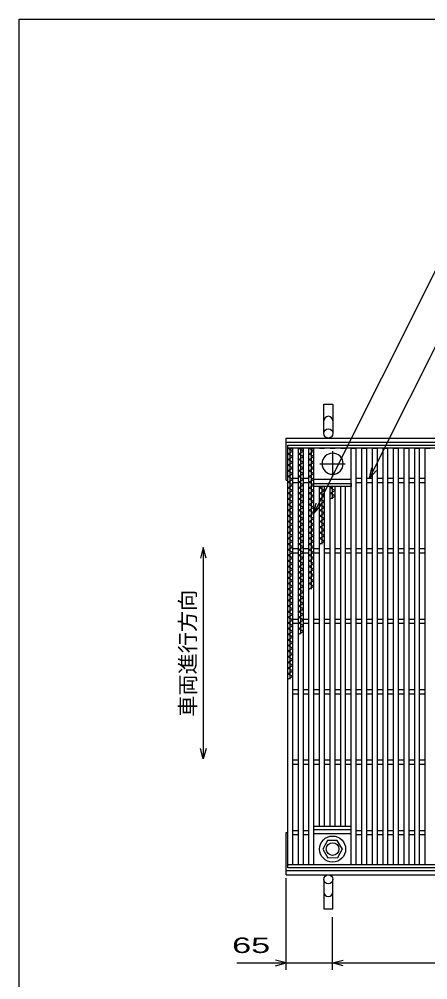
# Model space of a CAD drawing. Units: millimetres, scale not verified. Extents: x -1820 to 1731, y -1282 to 1054.
# Drawn here: x -1729 to -1150, y -310 to 1054 of the extents above; entities that cross this region are included whole.
import ezdxf
from ezdxf.enums import TextEntityAlignment as Align

# ---------------------------------------------------------------- set-up
doc = ezdxf.new("R2010")
doc.units = ezdxf.units.MM
doc.header["$LTSCALE"] = 10
doc.linetypes.add('CHAIN', pattern=[18.5, 12, -1.5, 3.5, -1.5])
for name, color, linetype, lineweight in [('0_2', 150, 'Continuous', 25), ('16', 3, 'Continuous', 25), ('19', 6, 'Continuous', 25), ('22', 4, 'Continuous', 25)]:
    doc.layers.add(name, color=color, linetype=linetype, lineweight=lineweight)
doc.styles.add('ベクトル', font='')
doc.styles.get('ベクトル').set_extended_font_data('ベクトル')

msp = doc.modelspace()

# ---------------------------------------------------------------- linework, layer by layer
at = {"layer": '0_2'}
for p, q in [((-1729, -1146.5), (-1729, 1053.5)), ((-1729, 1053.5), (1731, 1053.5))]:
    msp.add_line(p, q, dxfattribs=at)
at = {"layer": '16'}
for p, q in [((-1348, 449), (-353, 449)), ((-1348, 444.5), (-1348, 449)), ((-353, 444.5), (-1348, 444.5)), ((-1348, -146.5), (-1348, 444.5)), ((-1348, 444.5), (-1341, 444.5)), ((-1341, 440.5), (-1348, 444.5)), ((-1348, 436.5), (-1341, 440.5)), ((-1341, 432.5), (-1348, 436.5)), ((-1344.5, 116.5), (-1344.5, 444.5)), ((-1341, -146.5), (-1341, 444.5)), ((-1333, -146.5), (-1333, 444.5)), ((-1333, 444.5), (-1326, 444.5)), ((-1326, 440.5), (-1333, 444.5)), ((-1333, 436.5), (-1326, 440.5)), ((-1326, 432.5), (-1333, 436.5)), ((-1329.5, 180.5), (-1329.5, 444.5)), ((-1326, -146.5), (-1326, 444.5)), ((-1318, -146.5), (-1318, 444.5)), ((-1318, 444.5), (-1311, 444.5)), ((-1311, 440.5), (-1318, 444.5)), ((-1318, 436.5), (-1311, 440.5)), ((-1311, 432.5), (-1318, 436.5)), ((-1314.5, 244.5), (-1314.5, 444.5)), ((-1311, -146.5), (-1311, 444.5)), ((-1303, 444.5), (-1296, 444.5)), ((-1288, 444.5), (-1281, 444.5)), ((-1273, 444.5), (-1266, 444.5)), ((-1258, -146.5), (-1258, 444.5)), ((-1258, 444.5), (-1251, 444.5)), ((-1251, -146.5), (-1251, 444.5)), ((-1243, -146.5), (-1243, 444.5)), ((-1243, 444.5), (-1236, 444.5)), ((-1236, -146.5), (-1236, 444.5)), ((-1228, -146.5), (-1228, 444.5)), ((-1228, 444.5), (-1221, 444.5)), ((-1221, -146.5), (-1221, 444.5)), ((-1213, -146.5), (-1213, 444.5)), ((-1213, 444.5), (-1206, 444.5)), ((-1206, -146.5), (-1206, 444.5)), ((-1198, -146.5), (-1198, 444.5)), ((-1198, 444.5), (-1191, 444.5)), ((-1191, -146.5), (-1191, 444.5)), ((-1183, -146.5), (-1183, 444.5)), ((-1183, 444.5), (-1176, 444.5)), ((-1176, -146.5), (-1176, 444.5)), ((-1168, -146.5), (-1168, 444.5)), ((-1168, 444.5), (-1161, 444.5)), ((-1161, -146.5), (-1161, 444.5)), ((-1153, -146.5), (-1153, 444.5)), ((-1153, 444.5), (-1146, 444.5)), ((-1348, 428.5), (-1341, 432.5)), ((-1341, 424.5), (-1348, 428.5)), ((-1348, 420.5), (-1341, 424.5)), ((-1333, 428.5), (-1326, 432.5)), ((-1326, 424.5), (-1333, 428.5)), ((-1333, 420.5), (-1326, 424.5)), ((-1318, 428.5), (-1311, 432.5)), ((-1311, 424.5), (-1318, 428.5)), ((-1318, 420.5), (-1311, 424.5)), ((-1341, 416.5), (-1348, 420.5)), ((-1348, 412.5), (-1341, 416.5)), ((-1341, 408.5), (-1348, 412.5)), ((-1326, 416.5), (-1333, 420.5)), ((-1333, 412.5), (-1326, 416.5)), ((-1326, 408.5), (-1333, 412.5)), ((-1311, 416.5), (-1318, 420.5)), ((-1318, 412.5), (-1311, 416.5)), ((-1311, 408.5), (-1318, 412.5)), ((-1348, 404.5), (-1341, 408.5)), ((-1341, 400.5), (-1348, 404.5)), ((-1348, 396.5), (-1341, 400.5)), ((-1341, 392.5), (-1348, 396.5)), ((-1341, 402), (-1333, 402)), ((-1341, 396), (-1333, 396)), ((-1333, 404.5), (-1326, 408.5)), ((-1326, 400.5), (-1333, 404.5)), ((-1333, 396.5), (-1326, 400.5)), ((-1326, 392.5), (-1333, 396.5)), ((-1326, 402), (-1318, 402)), ((-1326, 396), (-1318, 396)), ((-1318, 404.5), (-1311, 408.5)), ((-1311, 400.5), (-1318, 404.5)), ((-1318, 396.5), (-1311, 400.5)), ((-1311, 392.5), (-1318, 396.5)), ((-1311, 400.5), (-1258, 400.5)), ((-1251, 402), (-1243, 402)), ((-1251, 396), (-1243, 396)), ((-1236, 402), (-1228, 402)), ((-1236, 396), (-1228, 396)), ((-1221, 402), (-1213, 402)), ((-1221, 396), (-1213, 396)), ((-1206, 402), (-1198, 402)), ((-1206, 396), (-1198, 396)), ((-1191, 402), (-1183, 402)), ((-1191, 396), (-1183, 396)), ((-1176, 402), (-1168, 402)), ((-1176, 396), (-1168, 396)), ((-1161, 402), (-1153, 402)), ((-1161, 396), (-1153, 396)), ((-1348, 388.5), (-1341, 392.5)), ((-1341, 384.5), (-1348, 388.5)), ((-1348, 380.5), (-1341, 384.5)), ((-1333, 388.5), (-1326, 392.5)), ((-1326, 384.5), (-1333, 388.5)), ((-1333, 380.5), (-1326, 384.5)), ((-1318, 388.5), (-1311, 392.5)), ((-1311, 384.5), (-1318, 388.5)), ((-1318, 380.5), (-1311, 384.5)), ((-1311, 394.5), (-1258, 394.5)), ((-1311, 390), (-1311, 394.5)), ((-1258, 390), (-1311, 390)), ((-1303, -92), (-1303, 390)), ((-1303, 388.5), (-1300.4, 390)), ((-1296, 384.5), (-1303, 388.5)), ((-1303, 380.5), (-1296, 384.5)), ((-1299.5, 308.5), (-1299.5, 390)), ((-1296, -92), (-1296, 390)), ((-1288, -92), (-1288, 390)), ((-1288, 388.5), (-1285.4, 390)), ((-1281, 384.5), (-1288, 388.5)), ((-1288, 380.5), (-1281, 384.5)), ((-1284.5, 372.5), (-1284.5, 390)), ((-1281, -92), (-1281, 390)), ((-1273, -92), (-1273, 390)), ((-1266, -92), (-1266, 390)), ((-1258, 394.5), (-1258, 390)), ((-1341, 376.5), (-1348, 380.5)), ((-1348, 372.5), (-1341, 376.5)), ((-1341, 368.5), (-1348, 372.5)), ((-1348, 364.5), (-1341, 368.5)), ((-1326, 376.5), (-1333, 380.5)), ((-1333, 372.5), (-1326, 376.5)), ((-1326, 368.5), (-1333, 372.5)), ((-1333, 364.5), (-1326, 368.5)), ((-1311, 376.5), (-1318, 380.5)), ((-1318, 372.5), (-1311, 376.5)), ((-1311, 368.5), (-1318, 372.5)), ((-1318, 364.5), (-1311, 368.5)), ((-1296, 376.5), (-1303, 380.5)), ((-1303, 372.5), (-1296, 376.5)), ((-1296, 368.5), (-1303, 372.5)), ((-1303, 364.5), (-1296, 368.5)), ((-1281, 376.5), (-1288, 380.5)), ((-1288, 372.5), (-1281, 376.5)), ((-1341, 360.5), (-1348, 364.5)), ((-1348, 356.5), (-1341, 360.5)), ((-1341, 352.5), (-1348, 356.5)), ((-1326, 360.5), (-1333, 364.5)), ((-1333, 356.5), (-1326, 360.5)), ((-1326, 352.5), (-1333, 356.5)), ((-1311, 360.5), (-1318, 364.5)), ((-1318, 356.5), (-1311, 360.5)), ((-1311, 352.5), (-1318, 356.5)), ((-1296, 360.5), (-1303, 364.5)), ((-1303, 356.5), (-1296, 360.5)), ((-1296, 352.5), (-1303, 356.5)), ((-1348, 348.5), (-1341, 352.5)), ((-1341, 344.5), (-1348, 348.5)), ((-1348, 340.5), (-1341, 344.5)), ((-1333, 348.5), (-1326, 352.5)), ((-1326, 344.5), (-1333, 348.5)), ((-1333, 340.5), (-1326, 344.5)), ((-1318, 348.5), (-1311, 352.5)), ((-1311, 344.5), (-1318, 348.5)), ((-1318, 340.5), (-1311, 344.5)), ((-1303, 348.5), (-1296, 352.5)), ((-1296, 344.5), (-1303, 348.5)), ((-1303, 340.5), (-1296, 344.5)), ((-1341, 336.5), (-1348, 340.5)), ((-1348, 332.5), (-1341, 336.5)), ((-1341, 328.5), (-1348, 332.5)), ((-1348, 324.5), (-1341, 328.5)), ((-1326, 336.5), (-1333, 340.5)), ((-1333, 332.5), (-1326, 336.5)), ((-1326, 328.5), (-1333, 332.5)), ((-1333, 324.5), (-1326, 328.5)), ((-1311, 336.5), (-1318, 340.5)), ((-1318, 332.5), (-1311, 336.5)), ((-1311, 328.5), (-1318, 332.5)), ((-1318, 324.5), (-1311, 328.5)), ((-1296, 336.5), (-1303, 340.5)), ((-1303, 332.5), (-1296, 336.5)), ((-1296, 328.5), (-1303, 332.5)), ((-1303, 324.5), (-1296, 328.5)), ((-1341, 320.5), (-1348, 324.5)), ((-1348, 316.5), (-1341, 320.5)), ((-1341, 312.5), (-1348, 316.5)), ((-1326, 320.5), (-1333, 324.5)), ((-1333, 316.5), (-1326, 320.5)), ((-1326, 312.5), (-1333, 316.5)), ((-1311, 320.5), (-1318, 324.5)), ((-1318, 316.5), (-1311, 320.5)), ((-1311, 312.5), (-1318, 316.5)), ((-1296, 320.5), (-1303, 324.5)), ((-1303, 316.5), (-1296, 320.5)), ((-1296, 312.5), (-1303, 316.5)), ((-1348, 308.5), (-1341, 312.5)), ((-1341, 304.5), (-1348, 308.5)), ((-1348, 300.5), (-1341, 304.5)), ((-1341, 296.5), (-1348, 300.5)), ((-1341, 302), (-1333, 302)), ((-1333, 308.5), (-1326, 312.5)), ((-1326, 304.5), (-1333, 308.5)), ((-1333, 300.5), (-1326, 304.5)), ((-1326, 296.5), (-1333, 300.5)), ((-1326, 302), (-1318, 302)), ((-1318, 308.5), (-1311, 312.5)), ((-1311, 304.5), (-1318, 308.5)), ((-1318, 300.5), (-1311, 304.5)), ((-1311, 296.5), (-1318, 300.5)), ((-1311, 302), (-1303, 302)), ((-1303, 308.5), (-1296, 312.5)), ((-1296, 302), (-1288, 302)), ((-1281, 302), (-1273, 302)), ((-1266, 302), (-1258, 302)), ((-1251, 302), (-1243, 302)), ((-1236, 302), (-1228, 302)), ((-1221, 302), (-1213, 302)), ((-1206, 302), (-1198, 302)), ((-1191, 302), (-1183, 302)), ((-1176, 302), (-1168, 302)), ((-1161, 302), (-1153, 302)), ((-1348, 292.5), (-1341, 296.5)), ((-1341, 288.5), (-1348, 292.5)), ((-1348, 284.5), (-1341, 288.5)), ((-1341, 296), (-1333, 296)), ((-1333, 292.5), (-1326, 296.5)), ((-1326, 288.5), (-1333, 292.5)), ((-1333, 284.5), (-1326, 288.5)), ((-1326, 296), (-1318, 296)), ((-1318, 292.5), (-1311, 296.5)), ((-1311, 288.5), (-1318, 292.5)), ((-1318, 284.5), (-1311, 288.5)), ((-1311, 296), (-1303, 296)), ((-1296, 296), (-1288, 296)), ((-1281, 296), (-1273, 296)), ((-1266, 296), (-1258, 296)), ((-1251, 296), (-1243, 296)), ((-1236, 296), (-1228, 296)), ((-1221, 296), (-1213, 296)), ((-1206, 296), (-1198, 296)), ((-1191, 296), (-1183, 296)), ((-1176, 296), (-1168, 296)), ((-1161, 296), (-1153, 296)), ((-1341, 280.5), (-1348, 284.5)), ((-1348, 276.5), (-1341, 280.5)), ((-1341, 272.5), (-1348, 276.5)), ((-1326, 280.5), (-1333, 284.5)), ((-1333, 276.5), (-1326, 280.5)), ((-1326, 272.5), (-1333, 276.5)), ((-1311, 280.5), (-1318, 284.5)), ((-1318, 276.5), (-1311, 280.5)), ((-1311, 272.5), (-1318, 276.5)), ((-1348, 268.5), (-1341, 272.5)), ((-1341, 264.5), (-1348, 268.5)), ((-1348, 260.5), (-1341, 264.5)), ((-1341, 256.5), (-1348, 260.5)), ((-1333, 268.5), (-1326, 272.5)), ((-1326, 264.5), (-1333, 268.5)), ((-1333, 260.5), (-1326, 264.5)), ((-1326, 256.5), (-1333, 260.5)), ((-1318, 268.5), (-1311, 272.5)), ((-1311, 264.5), (-1318, 268.5)), ((-1318, 260.5), (-1311, 264.5)), ((-1311, 256.5), (-1318, 260.5)), ((-1348, 252.5), (-1341, 256.5)), ((-1341, 248.5), (-1348, 252.5)), ((-1348, 244.5), (-1341, 248.5)), ((-1333, 252.5), (-1326, 256.5)), ((-1326, 248.5), (-1333, 252.5)), ((-1333, 244.5), (-1326, 248.5)), ((-1318, 252.5), (-1311, 256.5)), ((-1311, 248.5), (-1318, 252.5)), ((-1318, 244.5), (-1311, 248.5)), ((-1341, 240.5), (-1348, 244.5)), ((-1348, 236.5), (-1341, 240.5)), ((-1341, 232.5), (-1348, 236.5)), ((-1348, 228.5), (-1341, 232.5)), ((-1326, 240.5), (-1333, 244.5)), ((-1333, 236.5), (-1326, 240.5)), ((-1326, 232.5), (-1333, 236.5)), ((-1333, 228.5), (-1326, 232.5)), ((-1341, 224.5), (-1348, 228.5)), ((-1348, 220.5), (-1341, 224.5)), ((-1341, 216.5), (-1348, 220.5)), ((-1326, 224.5), (-1333, 228.5)), ((-1333, 220.5), (-1326, 224.5)), ((-1326, 216.5), (-1333, 220.5)), ((-1348, 212.5), (-1341, 216.5)), ((-1341, 208.5), (-1348, 212.5)), ((-1348, 204.5), (-1341, 208.5)), ((-1333, 212.5), (-1326, 216.5)), ((-1326, 208.5), (-1333, 212.5)), ((-1333, 204.5), (-1326, 208.5)), ((-1341, 200.5), (-1348, 204.5)), ((-1348, 196.5), (-1341, 200.5)), ((-1341, 192.5), (-1348, 196.5)), ((-1348, 188.5), (-1341, 192.5)), ((-1341, 202), (-1333, 202)), ((-1341, 196), (-1333, 196)), ((-1326, 200.5), (-1333, 204.5)), ((-1333, 196.5), (-1326, 200.5)), ((-1326, 192.5), (-1333, 196.5)), ((-1333, 188.5), (-1326, 192.5)), ((-1326, 202), (-1318, 202)), ((-1326, 196), (-1318, 196)), ((-1311, 202), (-1303, 202)), ((-1311, 196), (-1303, 196)), ((-1296, 202), (-1288, 202)), ((-1296, 196), (-1288, 196)), ((-1281, 202), (-1273, 202)), ((-1281, 196), (-1273, 196)), ((-1266, 202), (-1258, 202)), ((-1266, 196), (-1258, 196)), ((-1251, 202), (-1243, 202)), ((-1251, 196), (-1243, 196)), ((-1236, 202), (-1228, 202)), ((-1236, 196), (-1228, 196)), ((-1221, 202), (-1213, 202)), ((-1221, 196), (-1213, 196)), ((-1206, 202), (-1198, 202)), ((-1206, 196), (-1198, 196)), ((-1191, 202), (-1183, 202)), ((-1191, 196), (-1183, 196)), ((-1176, 202), (-1168, 202)), ((-1176, 196), (-1168, 196)), ((-1161, 202), (-1153, 202)), ((-1161, 196), (-1153, 196)), ((-1341, 184.5), (-1348, 188.5)), ((-1348, 180.5), (-1341, 184.5)), ((-1341, 176.5), (-1348, 180.5)), ((-1326, 184.5), (-1333, 188.5)), ((-1333, 180.5), (-1326, 184.5)), ((-1348, 172.5), (-1341, 176.5)), ((-1341, 168.5), (-1348, 172.5)), ((-1348, 164.5), (-1341, 168.5)), ((-1341, 160.5), (-1348, 164.5)), ((-1348, 156.5), (-1341, 160.5)), ((-1341, 152.5), (-1348, 156.5)), ((-1348, 148.5), (-1341, 152.5)), ((-1341, 144.5), (-1348, 148.5)), ((-1348, 140.5), (-1341, 144.5)), ((-1341, 136.5), (-1348, 140.5)), ((-1348, 132.5), (-1341, 136.5)), ((-1341, 128.5), (-1348, 132.5)), ((-1348, 124.5), (-1341, 128.5)), ((-1341, 120.5), (-1348, 124.5)), ((-1348, 116.5), (-1341, 120.5)), ((-1341, 102), (-1333, 102)), ((-1341, 96), (-1333, 96)), ((-1326, 102), (-1318, 102)), ((-1326, 96), (-1318, 96)), ((-1311, 102), (-1303, 102)), ((-1311, 96), (-1303, 96)), ((-1296, 102), (-1288, 102)), ((-1296, 96), (-1288, 96)), ((-1281, 102), (-1273, 102)), ((-1281, 96), (-1273, 96)), ((-1266, 102), (-1258, 102)), ((-1266, 96), (-1258, 96)), ((-1251, 102), (-1243, 102)), ((-1251, 96), (-1243, 96)), ((-1236, 102), (-1228, 102)), ((-1236, 96), (-1228, 96)), ((-1221, 102), (-1213, 102)), ((-1221, 96), (-1213, 96)), ((-1206, 102), (-1198, 102)), ((-1206, 96), (-1198, 96)), ((-1191, 102), (-1183, 102)), ((-1191, 96), (-1183, 96)), ((-1176, 102), (-1168, 102)), ((-1176, 96), (-1168, 96)), ((-1161, 102), (-1153, 102)), ((-1161, 96), (-1153, 96)), ((-1341, 2), (-1333, 2)), ((-1326, 2), (-1318, 2)), ((-1311, 2), (-1303, 2)), ((-1296, 2), (-1288, 2)), ((-1281, 2), (-1273, 2)), ((-1266, 2), (-1258, 2)), ((-1251, 2), (-1243, 2)), ((-1236, 2), (-1228, 2)), ((-1221, 2), (-1213, 2)), ((-1206, 2), (-1198, 2)), ((-1191, 2), (-1183, 2)), ((-1176, 2), (-1168, 2)), ((-1161, 2), (-1153, 2)), ((-1341, -4), (-1333, -4)), ((-1326, -4), (-1318, -4)), ((-1311, -4), (-1303, -4)), ((-1296, -4), (-1288, -4)), ((-1281, -4), (-1273, -4)), ((-1266, -4), (-1258, -4)), ((-1251, -4), (-1243, -4)), ((-1236, -4), (-1228, -4)), ((-1221, -4), (-1213, -4)), ((-1206, -4), (-1198, -4)), ((-1191, -4), (-1183, -4)), ((-1176, -4), (-1168, -4)), ((-1161, -4), (-1153, -4)), ((-1311, -92), (-1258, -92)), ((-1311, -96.5), (-1311, -92)), ((-1258, -96.5), (-1258, -92)), ((-1341, -98), (-1333, -98)), ((-1341, -104), (-1333, -104)), ((-1326, -98), (-1318, -98)), ((-1326, -104), (-1318, -104)), ((-1311, -96.5), (-1258, -96.5)), ((-1311, -102.5), (-1258, -102.5)), ((-1251, -98), (-1243, -98)), ((-1251, -104), (-1243, -104)), ((-1236, -98), (-1228, -98)), ((-1236, -104), (-1228, -104)), ((-1221, -98), (-1213, -98)), ((-1221, -104), (-1213, -104)), ((-1206, -98), (-1198, -98)), ((-1206, -104), (-1198, -104)), ((-1191, -98), (-1183, -98)), ((-1191, -104), (-1183, -104)), ((-1176, -98), (-1168, -98)), ((-1176, -104), (-1168, -104)), ((-1161, -98), (-1153, -98)), ((-1161, -104), (-1153, -104)), ((-1291.8, -112.5), (-1298.5, -124.8)), ((-1277.8, -112.2), (-1291.8, -112.5)), ((-1270.5, -124.5), (-1277.8, -112.2)), ((-1298.5, -124.8), (-1291.2, -136.8)), ((-1277.2, -136.4), (-1270.5, -124.2)), ((-1348, -146.5), (-353, -146.5)), ((-1348, -151), (-1348, -146.5)), ((-1348, -146.5), (-1341, -146.5)), ((-1333, -146.5), (-1326, -146.5)), ((-1318, -146.5), (-1311, -146.5)), ((-1303, -146.5), (-1296, -146.5)), ((-1291.2, -136.8), (-1277.2, -136.4)), ((-1288, -146.5), (-1281, -146.5)), ((-1273, -146.5), (-1266, -146.5)), ((-1258, -146.5), (-1251, -146.5)), ((-1243, -146.5), (-1236, -146.5)), ((-1228, -146.5), (-1221, -146.5)), ((-1213, -146.5), (-1206, -146.5)), ((-1198, -146.5), (-1191, -146.5)), ((-1183, -146.5), (-1176, -146.5)), ((-1168, -146.5), (-1161, -146.5)), ((-1153, -146.5), (-1146, -146.5)), ((-353, -151), (-1348, -151))]:
    msp.add_line(p, q, dxfattribs=at)
at = {"layer": '16', "linetype": 'CHAIN'}
for p, q in [((-1284.5, 440.5), (-1284.5, 404.5)), ((-1302.5, 422.5), (-1266.5, 422.5))]:
    msp.add_line(p, q, dxfattribs=at)
at = {"layer": '16'}
for radius in [18.5, 9]:
    msp.add_circle((-1284.5, -124.5), radius, dxfattribs=at)
for start, end in [(90, 270), (270, 90)]:
    msp.add_arc((-1284.5, 422.5), 15, start, end, dxfattribs=at)
at = {"layer": '19'}
for p, q in [((-1297, 465.5), (-1297, 507.1)), ((-1297, 507.1), (-1284, 507.1)), ((-1284, 507.1), (-1284, 465.5)), ((-1350.5, 459), (-350.5, 459)), ((-1350.5, 399), (-1350.5, 459)), ((-1350.5, 453), (-350.5, 453)), ((-1350.5, 399), (-1348, 399)), ((-1350.5, -161), (-1350.5, -101)), ((-1350.5, -101), (-1348, -101)), ((-1350.5, -155), (-350.5, -155)), ((-1350.5, -161), (-350.5, -161)), ((-1297, -167.5), (-1297, -209.1)), ((-1284, -209.1), (-1284, -167.5)), ((-1297, -209.1), (-1284, -209.1))]:
    msp.add_line(p, q, dxfattribs=at)
for centre in [(-1290.5, 465.5), (-1290.5, -167.5)]:
    msp.add_circle(centre, 6.5, dxfattribs=at)
for centre, start, end in [((-1290.5, 483.3), 0, 180), ((-1290.5, -185.3), 180, 0)]:
    msp.add_arc(centre, 6.5, start, end, dxfattribs=at)
at = {"layer": '22'}
for p, q in [((-1311, 352), (-1118.2, 737.5)), ((-1232, 402), (-1086.8, 692.5)), ((-1232, 402), (-1229, 416.6)), ((-1232, 402), (-1222, 413)), ((-1311, 352), (-1308, 366.6)), ((-1311, 352), (-1301, 363)), ((-1468, 303.5), (-1472, 288.5)), ((-1464, 288.5), (-1468, 303.5)), ((-1468, 303.5), (-1468, 3.5)), ((-1468, 3.5), (-1472, 18.5)), ((-1464, 18.5), (-1468, 3.5)), ((-1350.5, -296), (-1350.5, -166)), ((-1284.5, -296), (-1284.5, -221)), ((-1420.5, -286), (-1350.5, -286)), ((-1350.5, -286), (-1365.5, -282)), ((-1365.5, -290), (-1350.5, -286)), ((-1350.5, -286), (-1284.5, -286)), ((-1284.5, -286), (-1269.5, -282)), ((-1269.5, -290), (-1284.5, -286)), ((-1284.5, -286), (-414.5, -286))]:
    msp.add_line(p, q, dxfattribs=at)

# ---------------------------------------------------------------- texts
at = {"layer": '22', "color": 2, "style": 'ベクトル'}
msp.add_text('車両進行方向', height=21.99, rotation=90, dxfattribs=at).set_placement((-1490, 63.5), align=Align.MIDDLE_LEFT)
at = {"layer": '22', "color": 2, "style": 'ベクトル', "width": 1.65}
msp.add_text(' 65 ', height=21.99, dxfattribs=at).set_placement((-1440.5, -261), align=Align.MIDDLE_LEFT)

doc.saveas('drawing.dxf')
